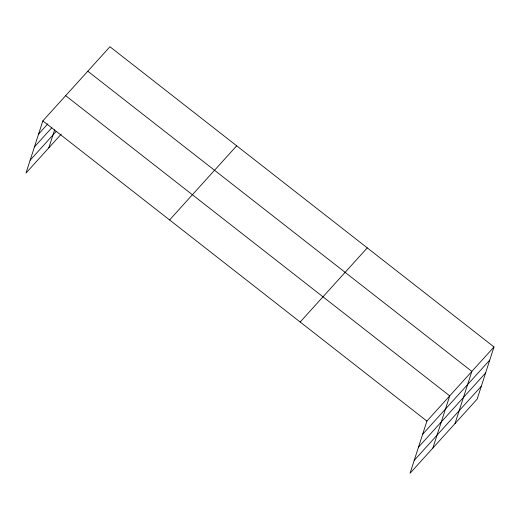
<?xml version="1.0" encoding="UTF-8"?>
<svg xmlns="http://www.w3.org/2000/svg" width="520" height="520" viewBox="0 0 520 520"><rect width="100%" height="100%" fill="white"/><g stroke="black" fill="none" stroke-linecap="round" stroke-linejoin="round"><path stroke-width="0.78" d="M494 346.938L426.907 421.083L410.059 473.259L477.152 399.113L494 346.938L109.941 46.742L42.848 120.887L26 173.062L61.23 134.127M48.809 147.849L54.633 129.818M432.868 448.045L449.722 395.876L65.663 95.68M455.007 423.579L471.861 371.41L87.802 71.214M38.604 134.049L47.834 123.845M34.444 146.919L51.825 127.712M30.16 160.186L56.212 131.398M169.592 219.953L236.678 145.808M300.17 322.023L367.263 247.878M422.663 434.239L489.749 360.094M418.503 447.115L485.589 372.97M414.219 460.382L481.306 386.237M42.848 120.887L426.907 421.083"/></g></svg>
